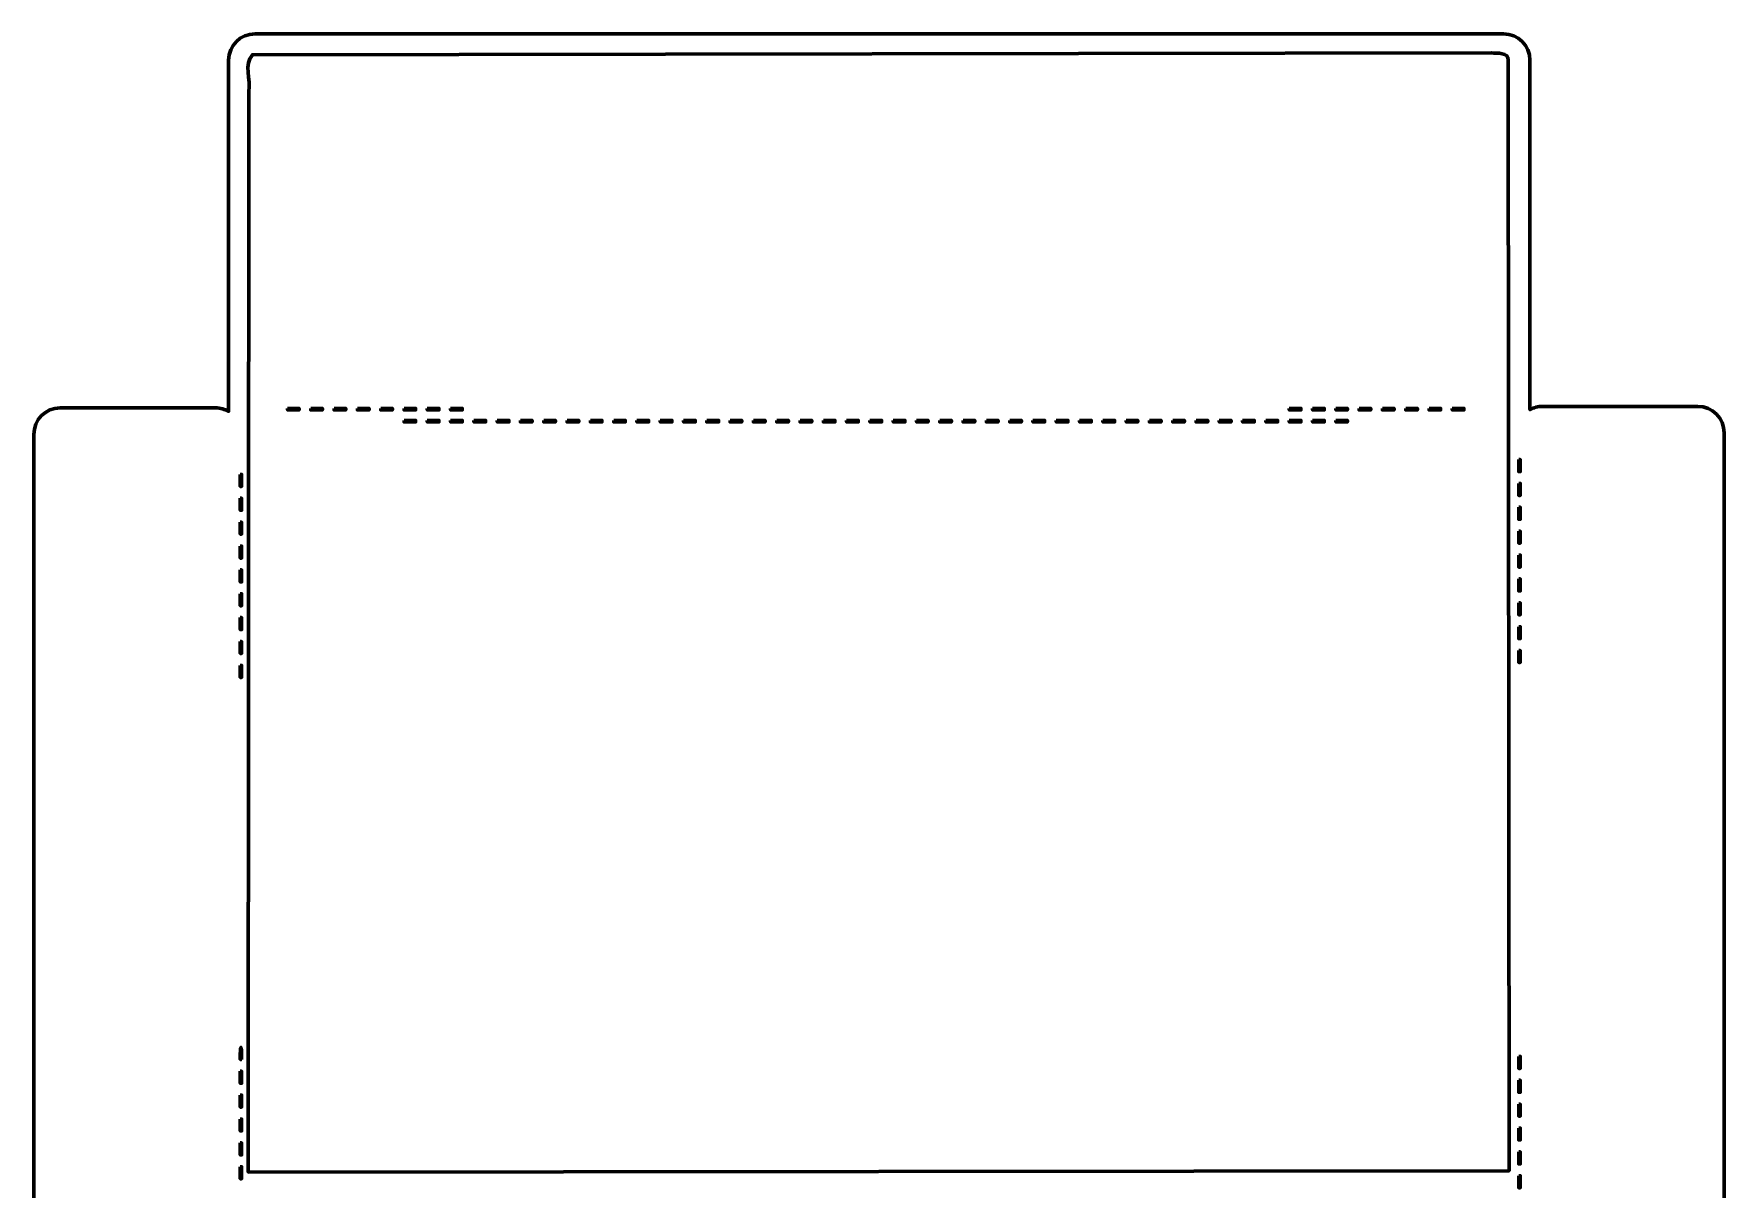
# Model space of a CAD drawing. Header units: centimetres. Extents: x -11.1 to 11.1, y -13 to 13.
# Drawn here: x -11.06 to 11.06, y -2.15 to 12.96 of the extents above; entities that cross this region are included whole.
import ezdxf

# ---------------------------------------------------------------- set-up
doc = ezdxf.new("R2010")
doc.units = ezdxf.units.CM
doc.header["$MEASUREMENT"] = 0
doc.layers.add('Layer 1', color=7, linetype='Continuous')

msp = doc.modelspace()

# ---------------------------------------------------------------- linework, layer by layer
at = {"layer": 'Layer 1', "color": 14, "lineweight": 60}
for points, knots in [([(-8.16364, 12.95921), (-8.3553, 12.95921), (-8.50925, 12.80526), (-8.50925, 12.6136), (-8.50925, 12.6136), (-8.50925, 12.6136), (-8.50925, 8.01977), (-8.50925, 8.01977), (-8.50925, 8.01977), (-8.55984, 8.04867), (-8.61857, 8.06607), (-8.68123, 8.06607), (-8.68123, 8.06607), (-8.68123, 8.06607), (-10.71191, 8.06607), (-10.71191, 8.06607), (-10.71191, 8.06607), (-10.90357, 8.06607), (-11.05835, 7.91129), (-11.05835, 7.71963), (-11.05835, 7.71963), (-11.05835, 7.71963), (-11.05835, -3.68557), (-11.05835, -3.68557), (-11.05835, -3.68557), (-11.05835, -3.87723), (-10.90357, -4.03201), (-10.71191, -4.03201), (-10.71191, -4.03201), (-10.71191, -4.03201), (-8.46461, -4.01878), (-8.46461, -4.01878), (-8.46461, -4.01878), (-8.46461, -4.01878), (-8.46461, -12.95922), (-8.46461, -12.95922), (-8.46461, -12.95922), (-8.46461, -12.95922), (8.44227, -12.95922), (8.44227, -12.95922), (8.44227, -12.95922), (8.44227, -12.95922), (8.44227, -4.01878), (8.44227, -4.01878), (8.44227, -4.01878), (8.44227, -4.01878), (10.7119, -4.01134), (10.7119, -4.01134), (10.7119, -4.01134), (10.90356, -4.01134), (11.05834, -3.85656), (11.05834, -3.6649), (11.05834, -3.6649), (11.05834, -3.6649), (11.05834, 7.7403), (11.05834, 7.7403), (11.05834, 7.7403), (11.05834, 7.93196), (10.90356, 8.08591), (10.7119, 8.08591), (10.7119, 8.08591), (10.7119, 8.08591), (8.68122, 8.08591), (8.68122, 8.08591), (8.68122, 8.08591), (8.62159, 8.08591), (8.56556, 8.07092), (8.51668, 8.04457), (8.51668, 8.04457), (8.51668, 8.04457), (8.51668, 12.61359), (8.51668, 12.61359), (8.51668, 12.61359), (8.51669, 12.80526), (8.36191, 12.95921), (8.17025, 12.95921), (8.17025, 12.95921), (8.17025, 12.95921), (-8.16364, 12.95921), (-8.16364, 12.95921)], [0, 0, 0, 0, 0.04761905, 0.04761905, 0.04761905, 0.04761905, 0.0952381, 0.0952381, 0.0952381, 0.0952381, 0.14285714, 0.14285714, 0.14285714, 0.14285714, 0.19047619, 0.19047619, 0.19047619, 0.19047619, 0.23809524, 0.23809524, 0.23809524, 0.23809524, 0.28571429, 0.28571429, 0.28571429, 0.28571429, 0.33333333, 0.33333333, 0.33333333, 0.33333333, 0.38095238, 0.38095238, 0.38095238, 0.38095238, 0.42857143, 0.42857143, 0.42857143, 0.42857143, 0.47619048, 0.47619048, 0.47619048, 0.47619048, 0.52380952, 0.52380952, 0.52380952, 0.52380952, 0.57142857, 0.57142857, 0.57142857, 0.57142857, 0.61904762, 0.61904762, 0.61904762, 0.61904762, 0.66666667, 0.66666667, 0.66666667, 0.66666667, 0.71428571, 0.71428571, 0.71428571, 0.71428571, 0.76190476, 0.76190476, 0.76190476, 0.76190476, 0.80952381, 0.80952381, 0.80952381, 0.80952381, 0.85714286, 0.85714286, 0.85714286, 0.85714286, 0.9047619, 0.9047619, 0.9047619, 0.9047619, 1, 1, 1, 1]), ([(-7.73865, 8.06028), (-7.73865, 8.06028), (-7.58651, 8.06028), (-7.58651, 8.06028), (-7.58651, 8.06028), (-7.58651, 8.06028), (-7.58651, 8.04044), (-7.58651, 8.04044), (-7.58651, 8.04044), (-7.58651, 8.04044), (-7.73865, 8.04044), (-7.73865, 8.04044), (-7.73865, 8.04044), (-7.73865, 8.04044), (-7.73865, 8.06028), (-7.73865, 8.06028)], [0, 0, 0, 0, 0.2, 0.2, 0.2, 0.2, 0.4, 0.4, 0.4, 0.4, 0.6, 0.6, 0.6, 0.6, 1, 1, 1, 1]), ([(-7.43438, 8.06028), (-7.43438, 8.06028), (-7.28142, 8.06028), (-7.28142, 8.06028), (-7.28142, 8.06028), (-7.28142, 8.06028), (-7.28142, 8.04044), (-7.28142, 8.04044), (-7.28142, 8.04044), (-7.28142, 8.04044), (-7.43438, 8.04044), (-7.43438, 8.04044), (-7.43438, 8.04044), (-7.43438, 8.04044), (-7.43438, 8.06028), (-7.43438, 8.06028)], [0, 0, 0, 0, 0.2, 0.2, 0.2, 0.2, 0.4, 0.4, 0.4, 0.4, 0.6, 0.6, 0.6, 0.6, 1, 1, 1, 1]), ([(-7.12928, 8.06028), (-7.12928, 8.06028), (-6.97714, 8.06028), (-6.97714, 8.06028), (-6.97714, 8.06028), (-6.97714, 8.06028), (-6.97714, 8.04044), (-6.97714, 8.04044), (-6.97714, 8.04044), (-6.97714, 8.04044), (-7.12928, 8.04044), (-7.12928, 8.04044), (-7.12928, 8.04044), (-7.12928, 8.04044), (-7.12928, 8.06028), (-7.12928, 8.06028)], [0, 0, 0, 0, 0.2, 0.2, 0.2, 0.2, 0.4, 0.4, 0.4, 0.4, 0.6, 0.6, 0.6, 0.6, 1, 1, 1, 1]), ([(-6.82418, 8.06028), (-6.82418, 8.06028), (-6.67204, 8.06028), (-6.67204, 8.06028), (-6.67204, 8.06028), (-6.67204, 8.06028), (-6.67204, 8.04044), (-6.67204, 8.04044), (-6.67204, 8.04044), (-6.67204, 8.04044), (-6.82418, 8.04044), (-6.82418, 8.04044), (-6.82418, 8.04044), (-6.82418, 8.04044), (-6.82418, 8.06028), (-6.82418, 8.06028)], [0, 0, 0, 0, 0.2, 0.2, 0.2, 0.2, 0.4, 0.4, 0.4, 0.4, 0.6, 0.6, 0.6, 0.6, 1, 1, 1, 1]), ([(-6.51991, 8.06028), (-6.51991, 8.06028), (-6.36695, 8.06028), (-6.36695, 8.06028), (-6.36695, 8.06028), (-6.36695, 8.06028), (-6.36695, 8.04044), (-6.36695, 8.04044), (-6.36695, 8.04044), (-6.36695, 8.04044), (-6.51991, 8.04044), (-6.51991, 8.04044), (-6.51991, 8.04044), (-6.51991, 8.04044), (-6.51991, 8.06028), (-6.51991, 8.06028)], [0, 0, 0, 0, 0.2, 0.2, 0.2, 0.2, 0.4, 0.4, 0.4, 0.4, 0.6, 0.6, 0.6, 0.6, 1, 1, 1, 1]), ([(-6.21481, 8.06028), (-6.21481, 8.06028), (-6.06267, 8.06028), (-6.06267, 8.06028), (-6.06267, 8.06028), (-6.06267, 8.06028), (-6.06267, 8.04044), (-6.06267, 8.04044), (-6.06267, 8.04044), (-6.06267, 8.04044), (-6.21481, 8.04044), (-6.21481, 8.04044), (-6.21481, 8.04044), (-6.21481, 8.04044), (-6.21481, 8.06028), (-6.21481, 8.06028)], [0, 0, 0, 0, 0.2, 0.2, 0.2, 0.2, 0.4, 0.4, 0.4, 0.4, 0.6, 0.6, 0.6, 0.6, 1, 1, 1, 1]), ([(-5.90972, 8.06028), (-5.90972, 8.06028), (-5.75758, 8.06028), (-5.75758, 8.06028), (-5.75758, 8.06028), (-5.75758, 8.06028), (-5.75758, 8.04044), (-5.75758, 8.04044), (-5.75758, 8.04044), (-5.75758, 8.04044), (-5.90972, 8.04044), (-5.90972, 8.04044), (-5.90972, 8.04044), (-5.90972, 8.04044), (-5.90972, 8.06028), (-5.90972, 8.06028)], [0, 0, 0, 0, 0.2, 0.2, 0.2, 0.2, 0.4, 0.4, 0.4, 0.4, 0.6, 0.6, 0.6, 0.6, 1, 1, 1, 1]), ([(-5.60545, 8.06028), (-5.60545, 8.06028), (-5.45249, 8.06028), (-5.45249, 8.06028), (-5.45249, 8.06028), (-5.45249, 8.06028), (-5.45249, 8.04044), (-5.45249, 8.04044), (-5.45249, 8.04044), (-5.45249, 8.04044), (-5.60545, 8.04044), (-5.60545, 8.04044), (-5.60545, 8.04044), (-5.60545, 8.04044), (-5.60545, 8.06028), (-5.60545, 8.06028)], [0, 0, 0, 0, 0.2, 0.2, 0.2, 0.2, 0.4, 0.4, 0.4, 0.4, 0.6, 0.6, 0.6, 0.6, 1, 1, 1, 1]), ([(5.36732, 8.06028), (5.36732, 8.06028), (5.52028, 8.06028), (5.52028, 8.06028), (5.52028, 8.06028), (5.52028, 8.06028), (5.52028, 8.04044), (5.52028, 8.04044), (5.52028, 8.04044), (5.52028, 8.04044), (5.36732, 8.04044), (5.36732, 8.04044), (5.36732, 8.04044), (5.36732, 8.04044), (5.36732, 8.06028), (5.36732, 8.06028)], [0, 0, 0, 0, 0.2, 0.2, 0.2, 0.2, 0.4, 0.4, 0.4, 0.4, 0.6, 0.6, 0.6, 0.6, 1, 1, 1, 1]), ([(5.67242, 8.06028), (5.67242, 8.06028), (5.82456, 8.06028), (5.82456, 8.06028), (5.82456, 8.06028), (5.82456, 8.06028), (5.82456, 8.04044), (5.82456, 8.04044), (5.82456, 8.04044), (5.82456, 8.04044), (5.67242, 8.04044), (5.67242, 8.04044), (5.67242, 8.04044), (5.67242, 8.04044), (5.67242, 8.06028), (5.67242, 8.06028)], [0, 0, 0, 0, 0.2, 0.2, 0.2, 0.2, 0.4, 0.4, 0.4, 0.4, 0.6, 0.6, 0.6, 0.6, 1, 1, 1, 1]), ([(5.97752, 8.06028), (5.97752, 8.06028), (6.12966, 8.06028), (6.12966, 8.06028), (6.12966, 8.06028), (6.12966, 8.06028), (6.12966, 8.04044), (6.12966, 8.04044), (6.12966, 8.04044), (6.12966, 8.04044), (5.97752, 8.04044), (5.97752, 8.04044), (5.97752, 8.04044), (5.97752, 8.04044), (5.97752, 8.06028), (5.97752, 8.06028)], [0, 0, 0, 0, 0.2, 0.2, 0.2, 0.2, 0.4, 0.4, 0.4, 0.4, 0.6, 0.6, 0.6, 0.6, 1, 1, 1, 1]), ([(6.28179, 8.06028), (6.28179, 8.06028), (6.43475, 8.06028), (6.43475, 8.06028), (6.43475, 8.06028), (6.43475, 8.06028), (6.43475, 8.04044), (6.43475, 8.04044), (6.43475, 8.04044), (6.43475, 8.04044), (6.28179, 8.04044), (6.28179, 8.04044), (6.28179, 8.04044), (6.28179, 8.04044), (6.28179, 8.06028), (6.28179, 8.06028)], [0, 0, 0, 0, 0.2, 0.2, 0.2, 0.2, 0.4, 0.4, 0.4, 0.4, 0.6, 0.6, 0.6, 0.6, 1, 1, 1, 1]), ([(6.58688, 8.06028), (6.58688, 8.06028), (6.73902, 8.06028), (6.73902, 8.06028), (6.73902, 8.06028), (6.73902, 8.06028), (6.73902, 8.04044), (6.73902, 8.04044), (6.73902, 8.04044), (6.73902, 8.04044), (6.58688, 8.04044), (6.58688, 8.04044), (6.58688, 8.04044), (6.58688, 8.04044), (6.58688, 8.06028), (6.58688, 8.06028)], [0, 0, 0, 0, 0.2, 0.2, 0.2, 0.2, 0.4, 0.4, 0.4, 0.4, 0.6, 0.6, 0.6, 0.6, 1, 1, 1, 1]), ([(6.89198, 8.06028), (6.89198, 8.06028), (7.04412, 8.06028), (7.04412, 8.06028), (7.04412, 8.06028), (7.04412, 8.06028), (7.04412, 8.04044), (7.04412, 8.04044), (7.04412, 8.04044), (7.04412, 8.04044), (6.89198, 8.04044), (6.89198, 8.04044), (6.89198, 8.04044), (6.89198, 8.04044), (6.89198, 8.06028), (6.89198, 8.06028)], [0, 0, 0, 0, 0.2, 0.2, 0.2, 0.2, 0.4, 0.4, 0.4, 0.4, 0.6, 0.6, 0.6, 0.6, 1, 1, 1, 1]), ([(7.19625, 8.06028), (7.19625, 8.06028), (7.34839, 8.06028), (7.34839, 8.06028), (7.34839, 8.06028), (7.34839, 8.06028), (7.34839, 8.04044), (7.34839, 8.04044), (7.34839, 8.04044), (7.34839, 8.04044), (7.19625, 8.04044), (7.19625, 8.04044), (7.19625, 8.04044), (7.19625, 8.04044), (7.19625, 8.06028), (7.19625, 8.06028)], [0, 0, 0, 0, 0.2, 0.2, 0.2, 0.2, 0.4, 0.4, 0.4, 0.4, 0.6, 0.6, 0.6, 0.6, 1, 1, 1, 1]), ([(7.50135, 8.06028), (7.50135, 8.06028), (7.65349, 8.06028), (7.65349, 8.06028), (7.65349, 8.06028), (7.65349, 8.06028), (7.65349, 8.04044), (7.65349, 8.04044), (7.65349, 8.04044), (7.65349, 8.04044), (7.50135, 8.04044), (7.50135, 8.04044), (7.50135, 8.04044), (7.50135, 8.04044), (7.50135, 8.06028), (7.50135, 8.06028)], [0, 0, 0, 0, 0.2, 0.2, 0.2, 0.2, 0.4, 0.4, 0.4, 0.4, 0.6, 0.6, 0.6, 0.6, 1, 1, 1, 1]), ([(8.37117, 7.39056), (8.37117, 7.39056), (8.39101, 7.39056), (8.39101, 7.39056), (8.39101, 7.39056), (8.39101, 7.39056), (8.39101, 7.23429), (8.39101, 7.23429), (8.39101, 7.23429), (8.39101, 7.23429), (8.37117, 7.23429), (8.37117, 7.23429), (8.37117, 7.23429), (8.37117, 7.23429), (8.37117, 7.39056), (8.37117, 7.39056)], [0, 0, 0, 0, 0.2, 0.2, 0.2, 0.2, 0.4, 0.4, 0.4, 0.4, 0.6, 0.6, 0.6, 0.6, 1, 1, 1, 1]), ([(-8.35794, 7.19543), (-8.35794, 7.19543), (-8.33892, 7.19543), (-8.33892, 7.19543), (-8.33892, 7.19543), (-8.33892, 7.19543), (-8.33892, 7.03916), (-8.33892, 7.03916), (-8.33892, 7.03916), (-8.33892, 7.03916), (-8.35794, 7.03916), (-8.35794, 7.03916), (-8.35794, 7.03916), (-8.35794, 7.03916), (-8.35794, 7.19543), (-8.35794, 7.19543)], [0, 0, 0, 0, 0.2, 0.2, 0.2, 0.2, 0.4, 0.4, 0.4, 0.4, 0.6, 0.6, 0.6, 0.6, 1, 1, 1, 1]), ([(8.37117, 7.07884), (8.37117, 7.07884), (8.39101, 7.07884), (8.39101, 7.07884), (8.39101, 7.07884), (8.39101, 7.07884), (8.39101, 6.92174), (8.39101, 6.92174), (8.39101, 6.92174), (8.39101, 6.92174), (8.37117, 6.92174), (8.37117, 6.92174), (8.37117, 6.92174), (8.37117, 6.92174), (8.37117, 7.07884), (8.37117, 7.07884)], [0, 0, 0, 0, 0.2, 0.2, 0.2, 0.2, 0.4, 0.4, 0.4, 0.4, 0.6, 0.6, 0.6, 0.6, 1, 1, 1, 1]), ([(-8.35794, 6.88371), (-8.35794, 6.88371), (-8.33892, 6.88371), (-8.33892, 6.88371), (-8.33892, 6.88371), (-8.33892, 6.88371), (-8.33892, 6.72661), (-8.33892, 6.72661), (-8.33892, 6.72661), (-8.33892, 6.72661), (-8.35794, 6.72661), (-8.35794, 6.72661), (-8.35794, 6.72661), (-8.35794, 6.72661), (-8.35794, 6.88371), (-8.35794, 6.88371)], [0, 0, 0, 0, 0.2, 0.2, 0.2, 0.2, 0.4, 0.4, 0.4, 0.4, 0.6, 0.6, 0.6, 0.6, 1, 1, 1, 1]), ([(8.37117, 6.76631), (8.37117, 6.76631), (8.39101, 6.76631), (8.39101, 6.76631), (8.39101, 6.76631), (8.39101, 6.76631), (8.39101, 6.61004), (8.39101, 6.61004), (8.39101, 6.61004), (8.39101, 6.61004), (8.37117, 6.61004), (8.37117, 6.61004), (8.37117, 6.61004), (8.37117, 6.61004), (8.37117, 6.76631), (8.37117, 6.76631)], [0, 0, 0, 0, 0.2, 0.2, 0.2, 0.2, 0.4, 0.4, 0.4, 0.4, 0.6, 0.6, 0.6, 0.6, 1, 1, 1, 1]), ([(-8.35794, 6.57118), (-8.35794, 6.57118), (-8.33892, 6.57118), (-8.33892, 6.57118), (-8.33892, 6.57118), (-8.33892, 6.57118), (-8.33892, 6.41491), (-8.33892, 6.41491), (-8.33892, 6.41491), (-8.33892, 6.41491), (-8.35794, 6.41491), (-8.35794, 6.41491), (-8.35794, 6.41491), (-8.35794, 6.41491), (-8.35794, 6.57118), (-8.35794, 6.57118)], [0, 0, 0, 0, 0.2, 0.2, 0.2, 0.2, 0.4, 0.4, 0.4, 0.4, 0.6, 0.6, 0.6, 0.6, 1, 1, 1, 1]), ([(8.37117, 6.45294), (8.37117, 6.45294), (8.39101, 6.45294), (8.39101, 6.45294), (8.39101, 6.45294), (8.39101, 6.45294), (8.39101, 6.2975), (8.39101, 6.2975), (8.39101, 6.2975), (8.39101, 6.2975), (8.37117, 6.2975), (8.37117, 6.2975), (8.37117, 6.2975), (8.37117, 6.2975), (8.37117, 6.45294), (8.37117, 6.45294)], [0, 0, 0, 0, 0.2, 0.2, 0.2, 0.2, 0.4, 0.4, 0.4, 0.4, 0.6, 0.6, 0.6, 0.6, 1, 1, 1, 1]), ([(-8.35794, 6.25864), (-8.35794, 6.25864), (-8.33892, 6.25864), (-8.33892, 6.25864), (-8.33892, 6.25864), (-8.33892, 6.25864), (-8.33892, 6.10237), (-8.33892, 6.10237), (-8.33892, 6.10237), (-8.33892, 6.10237), (-8.35794, 6.10237), (-8.35794, 6.10237), (-8.35794, 6.10237), (-8.35794, 6.10237), (-8.35794, 6.25864), (-8.35794, 6.25864)], [0, 0, 0, 0, 0.2, 0.2, 0.2, 0.2, 0.4, 0.4, 0.4, 0.4, 0.6, 0.6, 0.6, 0.6, 1, 1, 1, 1]), ([(8.37117, 6.14123), (8.37117, 6.14123), (8.39101, 6.14123), (8.39101, 6.14123), (8.39101, 6.14123), (8.39101, 6.14123), (8.39101, 5.98496), (8.39101, 5.98496), (8.39101, 5.98496), (8.39101, 5.98496), (8.37117, 5.98496), (8.37117, 5.98496), (8.37117, 5.98496), (8.37117, 5.98496), (8.37117, 6.14123), (8.37117, 6.14123)], [0, 0, 0, 0, 0.2, 0.2, 0.2, 0.2, 0.4, 0.4, 0.4, 0.4, 0.6, 0.6, 0.6, 0.6, 1, 1, 1, 1]), ([(-8.35794, 5.94692), (-8.35794, 5.94692), (-8.33892, 5.94692), (-8.33892, 5.94692), (-8.33892, 5.94692), (-8.33892, 5.94692), (-8.33892, 5.79065), (-8.33892, 5.79065), (-8.33892, 5.79065), (-8.33892, 5.79065), (-8.35794, 5.79065), (-8.35794, 5.79065), (-8.35794, 5.79065), (-8.35794, 5.79065), (-8.35794, 5.94692), (-8.35794, 5.94692)], [0, 0, 0, 0, 0.2, 0.2, 0.2, 0.2, 0.4, 0.4, 0.4, 0.4, 0.6, 0.6, 0.6, 0.6, 1, 1, 1, 1]), ([(8.37117, 5.82869), (8.37117, 5.82869), (8.39101, 5.82869), (8.39101, 5.82869), (8.39101, 5.82869), (8.39101, 5.82869), (8.39101, 5.67325), (8.39101, 5.67325), (8.39101, 5.67325), (8.39101, 5.67325), (8.37117, 5.67325), (8.37117, 5.67325), (8.37117, 5.67325), (8.37117, 5.67325), (8.37117, 5.82869), (8.37117, 5.82869)], [0, 0, 0, 0, 0.2, 0.2, 0.2, 0.2, 0.4, 0.4, 0.4, 0.4, 0.6, 0.6, 0.6, 0.6, 1, 1, 1, 1]), ([(-8.35794, 5.63438), (-8.35794, 5.63438), (-8.33892, 5.63438), (-8.33892, 5.63438), (-8.33892, 5.63438), (-8.33892, 5.63438), (-8.33892, 5.47811), (-8.33892, 5.47811), (-8.33892, 5.47811), (-8.33892, 5.47811), (-8.35794, 5.47811), (-8.35794, 5.47811), (-8.35794, 5.47811), (-8.35794, 5.47811), (-8.35794, 5.63438), (-8.35794, 5.63438)], [0, 0, 0, 0, 0.2, 0.2, 0.2, 0.2, 0.4, 0.4, 0.4, 0.4, 0.6, 0.6, 0.6, 0.6, 1, 1, 1, 1]), ([(-8.35794, 5.32267), (-8.35794, 5.32267), (-8.33892, 5.32267), (-8.33892, 5.32267), (-8.33892, 5.32267), (-8.33892, 5.32267), (-8.33892, 5.16557), (-8.33892, 5.16557), (-8.33892, 5.16557), (-8.33892, 5.16557), (-8.35794, 5.16557), (-8.35794, 5.16557), (-8.35794, 5.16557), (-8.35794, 5.16557), (-8.35794, 5.32267), (-8.35794, 5.32267)], [0, 0, 0, 0, 0.2, 0.2, 0.2, 0.2, 0.4, 0.4, 0.4, 0.4, 0.6, 0.6, 0.6, 0.6, 1, 1, 1, 1]), ([(8.37117, 5.51615), (8.37117, 5.51615), (8.39101, 5.51615), (8.39101, 5.51615), (8.39101, 5.51615), (8.39101, 5.51615), (8.39101, 5.36071), (8.39101, 5.36071), (8.39101, 5.36071), (8.39101, 5.36071), (8.37117, 5.36071), (8.37117, 5.36071), (8.37117, 5.36071), (8.37117, 5.36071), (8.37117, 5.51615), (8.37117, 5.51615)], [0, 0, 0, 0, 0.2, 0.2, 0.2, 0.2, 0.4, 0.4, 0.4, 0.4, 0.6, 0.6, 0.6, 0.6, 1, 1, 1, 1]), ([(8.37117, 5.20444), (8.37117, 5.20444), (8.39101, 5.20444), (8.39101, 5.20444), (8.39101, 5.20444), (8.39101, 5.20444), (8.39101, 5.04817), (8.39101, 5.04817), (8.39101, 5.04817), (8.39101, 5.04817), (8.37117, 5.04817), (8.37117, 5.04817), (8.37117, 5.04817), (8.37117, 5.04817), (8.37117, 5.20444), (8.37117, 5.20444)], [0, 0, 0, 0, 0.2, 0.2, 0.2, 0.2, 0.4, 0.4, 0.4, 0.4, 0.6, 0.6, 0.6, 0.6, 1, 1, 1, 1]), ([(-8.35794, 5.01013), (-8.35794, 5.01013), (-8.33892, 5.01013), (-8.33892, 5.01013), (-8.33892, 5.01013), (-8.33892, 5.01013), (-8.33892, 4.85386), (-8.33892, 4.85386), (-8.33892, 4.85386), (-8.33892, 4.85386), (-8.35794, 4.85386), (-8.35794, 4.85386), (-8.35794, 4.85386), (-8.35794, 4.85386), (-8.35794, 5.01013), (-8.35794, 5.01013)], [0, 0, 0, 0, 0.2, 0.2, 0.2, 0.2, 0.4, 0.4, 0.4, 0.4, 0.6, 0.6, 0.6, 0.6, 1, 1, 1, 1]), ([(8.37117, 4.8919), (8.37117, 4.8919), (8.39101, 4.8919), (8.39101, 4.8919), (8.39101, 4.8919), (8.39101, 4.8919), (8.39101, 4.73646), (8.39101, 4.73646), (8.39101, 4.73646), (8.39101, 4.73646), (8.37117, 4.73646), (8.37117, 4.73646), (8.37117, 4.73646), (8.37117, 4.73646), (8.37117, 4.8919), (8.37117, 4.8919)], [0, 0, 0, 0, 0.2, 0.2, 0.2, 0.2, 0.4, 0.4, 0.4, 0.4, 0.6, 0.6, 0.6, 0.6, 1, 1, 1, 1]), ([(-8.35794, 4.69759), (-8.35794, 4.69759), (-8.33892, 4.69759), (-8.33892, 4.69759), (-8.33892, 4.69759), (-8.33892, 4.69759), (-8.33892, 4.54132), (-8.33892, 4.54132), (-8.33892, 4.54132), (-8.33892, 4.54132), (-8.35794, 4.54132), (-8.35794, 4.54132), (-8.35794, 4.54132), (-8.35794, 4.54132), (-8.35794, 4.69759), (-8.35794, 4.69759)], [0, 0, 0, 0, 0.2, 0.2, 0.2, 0.2, 0.4, 0.4, 0.4, 0.4, 0.6, 0.6, 0.6, 0.6, 1, 1, 1, 1]), ([(-8.33892, -0.45517), (-8.33892, -0.45517), (-8.34843, -0.45517), (-8.34843, -0.45517), (-8.34843, -0.45517), (-8.34843, -0.45517), (-8.35794, -0.45517), (-8.35794, -0.45517), (-8.35794, -0.45517), (-8.35876, -0.35119), (-8.354, -0.299), (-8.34905, -0.29889), (-8.34905, -0.29889), (-8.34409, -0.29878), (-8.33893, -0.35077), (-8.33893, -0.45517), (-8.33893, -0.45517), (-8.33893, -0.45517), (-8.33892, -0.45517), (-8.33892, -0.45517)], [0, 0, 0, 0, 0.16666667, 0.16666667, 0.16666667, 0.16666667, 0.33333333, 0.33333333, 0.33333333, 0.33333333, 0.5, 0.5, 0.5, 0.5, 0.66666667, 0.66666667, 0.66666667, 0.66666667, 1, 1, 1, 1]), ([(8.37117, -0.41713), (8.37117, -0.41713), (8.39101, -0.41713), (8.39101, -0.41713), (8.39101, -0.41713), (8.39101, -0.41713), (8.39101, -0.57257), (8.39101, -0.57257), (8.39101, -0.57257), (8.39101, -0.57257), (8.37117, -0.57257), (8.37117, -0.57257), (8.37117, -0.57257), (8.37117, -0.57257), (8.37117, -0.41713), (8.37117, -0.41713)], [0, 0, 0, 0, 0.2, 0.2, 0.2, 0.2, 0.4, 0.4, 0.4, 0.4, 0.6, 0.6, 0.6, 0.6, 1, 1, 1, 1]), ([(-8.35794, -0.61144), (-8.35794, -0.61144), (-8.33892, -0.61144), (-8.33892, -0.61144), (-8.33892, -0.61144), (-8.33892, -0.61144), (-8.33892, -0.76771), (-8.33892, -0.76771), (-8.33892, -0.76771), (-8.33892, -0.76771), (-8.35794, -0.76771), (-8.35794, -0.76771), (-8.35794, -0.76771), (-8.35794, -0.76771), (-8.35794, -0.61144), (-8.35794, -0.61144)], [0, 0, 0, 0, 0.2, 0.2, 0.2, 0.2, 0.4, 0.4, 0.4, 0.4, 0.6, 0.6, 0.6, 0.6, 1, 1, 1, 1]), ([(8.37117, -0.72884), (8.37117, -0.72884), (8.39101, -0.72884), (8.39101, -0.72884), (8.39101, -0.72884), (8.39101, -0.72884), (8.39101, -0.88511), (8.39101, -0.88511), (8.39101, -0.88511), (8.39101, -0.88511), (8.37117, -0.88511), (8.37117, -0.88511), (8.37117, -0.88511), (8.37117, -0.88511), (8.37117, -0.72884), (8.37117, -0.72884)], [0, 0, 0, 0, 0.2, 0.2, 0.2, 0.2, 0.4, 0.4, 0.4, 0.4, 0.6, 0.6, 0.6, 0.6, 1, 1, 1, 1]), ([(-8.35794, -0.92315), (-8.35794, -0.92315), (-8.33892, -0.92315), (-8.33892, -0.92315), (-8.33892, -0.92315), (-8.33892, -0.92315), (-8.33892, -1.08025), (-8.33892, -1.08025), (-8.33892, -1.08025), (-8.33892, -1.08025), (-8.35794, -1.08025), (-8.35794, -1.08025), (-8.35794, -1.08025), (-8.35794, -1.08025), (-8.35794, -0.92315), (-8.35794, -0.92315)], [0, 0, 0, 0, 0.2, 0.2, 0.2, 0.2, 0.4, 0.4, 0.4, 0.4, 0.6, 0.6, 0.6, 0.6, 1, 1, 1, 1]), ([(8.37117, -1.04138), (8.37117, -1.04138), (8.39101, -1.04138), (8.39101, -1.04138), (8.39101, -1.04138), (8.39101, -1.04138), (8.39101, -1.19682), (8.39101, -1.19682), (8.39101, -1.19682), (8.39101, -1.19682), (8.37117, -1.19682), (8.37117, -1.19682), (8.37117, -1.19682), (8.37117, -1.19682), (8.37117, -1.04138), (8.37117, -1.04138)], [0, 0, 0, 0, 0.2, 0.2, 0.2, 0.2, 0.4, 0.4, 0.4, 0.4, 0.6, 0.6, 0.6, 0.6, 1, 1, 1, 1]), ([(-8.35794, -1.23569), (-8.35794, -1.23569), (-8.33892, -1.23569), (-8.33892, -1.23569), (-8.33892, -1.23569), (-8.33892, -1.23569), (-8.33892, -1.39196), (-8.33892, -1.39196), (-8.33892, -1.39196), (-8.33892, -1.39196), (-8.35794, -1.39196), (-8.35794, -1.39196), (-8.35794, -1.39196), (-8.35794, -1.39196), (-8.35794, -1.23569), (-8.35794, -1.23569)], [0, 0, 0, 0, 0.2, 0.2, 0.2, 0.2, 0.4, 0.4, 0.4, 0.4, 0.6, 0.6, 0.6, 0.6, 1, 1, 1, 1]), ([(8.37117, -1.35392), (8.37117, -1.35392), (8.39101, -1.35392), (8.39101, -1.35392), (8.39101, -1.35392), (8.39101, -1.35392), (8.39101, -1.50936), (8.39101, -1.50936), (8.39101, -1.50936), (8.39101, -1.50936), (8.37117, -1.50936), (8.37117, -1.50936), (8.37117, -1.50936), (8.37117, -1.50936), (8.37117, -1.35392), (8.37117, -1.35392)], [0, 0, 0, 0, 0.2, 0.2, 0.2, 0.2, 0.4, 0.4, 0.4, 0.4, 0.6, 0.6, 0.6, 0.6, 1, 1, 1, 1]), ([(-8.35794, -1.54823), (-8.35794, -1.54823), (-8.33892, -1.54823), (-8.33892, -1.54823), (-8.33892, -1.54823), (-8.33892, -1.54823), (-8.33892, -1.7045), (-8.33892, -1.7045), (-8.33892, -1.7045), (-8.33892, -1.7045), (-8.35794, -1.7045), (-8.35794, -1.7045), (-8.35794, -1.7045), (-8.35794, -1.7045), (-8.35794, -1.54823), (-8.35794, -1.54823)], [0, 0, 0, 0, 0.2, 0.2, 0.2, 0.2, 0.4, 0.4, 0.4, 0.4, 0.6, 0.6, 0.6, 0.6, 1, 1, 1, 1]), ([(8.37117, -1.66563), (8.37117, -1.66563), (8.39101, -1.66563), (8.39101, -1.66563), (8.39101, -1.66563), (8.39101, -1.66563), (8.39101, -1.8219), (8.39101, -1.8219), (8.39101, -1.8219), (8.39101, -1.8219), (8.37117, -1.8219), (8.37117, -1.8219), (8.37117, -1.8219), (8.37117, -1.8219), (8.37117, -1.66563), (8.37117, -1.66563)], [0, 0, 0, 0, 0.2, 0.2, 0.2, 0.2, 0.4, 0.4, 0.4, 0.4, 0.6, 0.6, 0.6, 0.6, 1, 1, 1, 1]), ([(-8.35794, -1.85994), (-8.35794, -1.85994), (-8.33892, -1.85994), (-8.33892, -1.85994), (-8.33892, -1.85994), (-8.33892, -1.85994), (-8.33892, -2.01621), (-8.33892, -2.01621), (-8.33892, -2.01621), (-8.33892, -2.01621), (-8.35794, -2.01621), (-8.35794, -2.01621), (-8.35794, -2.01621), (-8.35794, -2.01621), (-8.35794, -1.85994), (-8.35794, -1.85994)], [0, 0, 0, 0, 0.2, 0.2, 0.2, 0.2, 0.4, 0.4, 0.4, 0.4, 0.6, 0.6, 0.6, 0.6, 1, 1, 1, 1]), ([(8.37117, -1.97817), (8.37117, -1.97817), (8.39101, -1.97817), (8.39101, -1.97817), (8.39101, -1.97817), (8.39101, -1.97817), (8.39101, -2.13361), (8.39101, -2.13361), (8.39101, -2.13361), (8.39101, -2.13361), (8.37117, -2.13361), (8.37117, -2.13361), (8.37117, -2.13361), (8.37117, -2.13361), (8.37117, -1.97817), (8.37117, -1.97817)], [0, 0, 0, 0, 0.2, 0.2, 0.2, 0.2, 0.4, 0.4, 0.4, 0.4, 0.6, 0.6, 0.6, 0.6, 1, 1, 1, 1])]:
    msp.add_open_spline(points, degree=3, knots=knots, dxfattribs=at)
at = {"layer": 'Layer 1', "color": 8, "lineweight": 60}
for points, knots in [([(8.01563, 12.70868), (8.01563, 12.70868), (-8.19754, 12.6847), (-8.19754, 12.6847), (-8.19754, 12.6847), (-8.31758, 12.55684), (-8.21354, 12.36218), (-8.24467, 12.20597), (-8.24467, 12.20597), (-8.24467, 12.20597), (-8.25211, -1.93022), (-8.25211, -1.93022), (-8.25211, -1.93022), (-8.25211, -1.93022), (8.24301, -1.91203), (8.24301, -1.91203), (8.24301, -1.91203), (8.24301, -1.91203), (8.23144, 12.61442), (8.23144, 12.61442), (8.23144, 12.61442), (8.24111, 12.72161), (8.08471, 12.70225), (8.01564, 12.70868), (8.01564, 12.70868), (8.01564, 12.70868), (8.01563, 12.70868), (8.01563, 12.70868)], [0, 0, 0, 0, 0.125, 0.125, 0.125, 0.125, 0.25, 0.25, 0.25, 0.25, 0.375, 0.375, 0.375, 0.375, 0.5, 0.5, 0.5, 0.5, 0.625, 0.625, 0.625, 0.625, 0.75, 0.75, 0.75, 0.75, 1, 1, 1, 1]), ([(-6.21481, 7.90153), (-6.21481, 7.90153), (-6.06267, 7.90153), (-6.06267, 7.90153), (-6.06267, 7.90153), (-6.06267, 7.90153), (-6.06267, 7.88251), (-6.06267, 7.88251), (-6.06267, 7.88251), (-6.06267, 7.88251), (-6.21481, 7.88251), (-6.21481, 7.88251), (-6.21481, 7.88251), (-6.21481, 7.88251), (-6.21481, 7.90153), (-6.21481, 7.90153)], [0, 0, 0, 0, 0.2, 0.2, 0.2, 0.2, 0.4, 0.4, 0.4, 0.4, 0.6, 0.6, 0.6, 0.6, 1, 1, 1, 1]), ([(-5.90972, 7.90153), (-5.90972, 7.90153), (-5.75758, 7.90153), (-5.75758, 7.90153), (-5.75758, 7.90153), (-5.75758, 7.90153), (-5.75758, 7.88251), (-5.75758, 7.88251), (-5.75758, 7.88251), (-5.75758, 7.88251), (-5.90972, 7.88251), (-5.90972, 7.88251), (-5.90972, 7.88251), (-5.90972, 7.88251), (-5.90972, 7.90153), (-5.90972, 7.90153)], [0, 0, 0, 0, 0.2, 0.2, 0.2, 0.2, 0.4, 0.4, 0.4, 0.4, 0.6, 0.6, 0.6, 0.6, 1, 1, 1, 1]), ([(-5.60545, 7.90153), (-5.60545, 7.90153), (-5.45249, 7.90153), (-5.45249, 7.90153), (-5.45249, 7.90153), (-5.45249, 7.90153), (-5.45249, 7.88251), (-5.45249, 7.88251), (-5.45249, 7.88251), (-5.45249, 7.88251), (-5.60545, 7.88251), (-5.60545, 7.88251), (-5.60545, 7.88251), (-5.60545, 7.88251), (-5.60545, 7.90153), (-5.60545, 7.90153)], [0, 0, 0, 0, 0.2, 0.2, 0.2, 0.2, 0.4, 0.4, 0.4, 0.4, 0.6, 0.6, 0.6, 0.6, 1, 1, 1, 1]), ([(-5.30035, 7.90153), (-5.30035, 7.90153), (-5.14821, 7.90153), (-5.14821, 7.90153), (-5.14821, 7.90153), (-5.14821, 7.90153), (-5.14821, 7.88251), (-5.14821, 7.88251), (-5.14821, 7.88251), (-5.14821, 7.88251), (-5.30035, 7.88251), (-5.30035, 7.88251), (-5.30035, 7.88251), (-5.30035, 7.88251), (-5.30035, 7.90153), (-5.30035, 7.90153)], [0, 0, 0, 0, 0.2, 0.2, 0.2, 0.2, 0.4, 0.4, 0.4, 0.4, 0.6, 0.6, 0.6, 0.6, 1, 1, 1, 1]), ([(-4.99525, 7.90153), (-4.99525, 7.90153), (-4.84311, 7.90153), (-4.84311, 7.90153), (-4.84311, 7.90153), (-4.84311, 7.90153), (-4.84311, 7.88251), (-4.84311, 7.88251), (-4.84311, 7.88251), (-4.84311, 7.88251), (-4.99525, 7.88251), (-4.99525, 7.88251), (-4.99525, 7.88251), (-4.99525, 7.88251), (-4.99525, 7.90153), (-4.99525, 7.90153)], [0, 0, 0, 0, 0.2, 0.2, 0.2, 0.2, 0.4, 0.4, 0.4, 0.4, 0.6, 0.6, 0.6, 0.6, 1, 1, 1, 1]), ([(-4.69098, 7.90153), (-4.69098, 7.90153), (-4.53802, 7.90153), (-4.53802, 7.90153), (-4.53802, 7.90153), (-4.53802, 7.90153), (-4.53802, 7.88251), (-4.53802, 7.88251), (-4.53802, 7.88251), (-4.53802, 7.88251), (-4.69098, 7.88251), (-4.69098, 7.88251), (-4.69098, 7.88251), (-4.69098, 7.88251), (-4.69098, 7.90153), (-4.69098, 7.90153)], [0, 0, 0, 0, 0.2, 0.2, 0.2, 0.2, 0.4, 0.4, 0.4, 0.4, 0.6, 0.6, 0.6, 0.6, 1, 1, 1, 1]), ([(-4.38588, 7.90153), (-4.38588, 7.90153), (-4.23374, 7.90153), (-4.23374, 7.90153), (-4.23374, 7.90153), (-4.23374, 7.90153), (-4.23374, 7.88251), (-4.23374, 7.88251), (-4.23374, 7.88251), (-4.23374, 7.88251), (-4.38588, 7.88251), (-4.38588, 7.88251), (-4.38588, 7.88251), (-4.38588, 7.88251), (-4.38588, 7.90153), (-4.38588, 7.90153)], [0, 0, 0, 0, 0.2, 0.2, 0.2, 0.2, 0.4, 0.4, 0.4, 0.4, 0.6, 0.6, 0.6, 0.6, 1, 1, 1, 1]), ([(-4.08161, 7.90153), (-4.08161, 7.90153), (-3.92865, 7.90153), (-3.92865, 7.90153), (-3.92865, 7.90153), (-3.92865, 7.90153), (-3.92865, 7.88251), (-3.92865, 7.88251), (-3.92865, 7.88251), (-3.92865, 7.88251), (-4.08161, 7.88251), (-4.08161, 7.88251), (-4.08161, 7.88251), (-4.08161, 7.88251), (-4.08161, 7.90153), (-4.08161, 7.90153)], [0, 0, 0, 0, 0.2, 0.2, 0.2, 0.2, 0.4, 0.4, 0.4, 0.4, 0.6, 0.6, 0.6, 0.6, 1, 1, 1, 1]), ([(-3.77651, 7.90153), (-3.77651, 7.90153), (-3.62437, 7.90153), (-3.62437, 7.90153), (-3.62437, 7.90153), (-3.62437, 7.90153), (-3.62437, 7.88251), (-3.62437, 7.88251), (-3.62437, 7.88251), (-3.62437, 7.88251), (-3.77651, 7.88251), (-3.77651, 7.88251), (-3.77651, 7.88251), (-3.77651, 7.88251), (-3.77651, 7.90153), (-3.77651, 7.90153)], [0, 0, 0, 0, 0.2, 0.2, 0.2, 0.2, 0.4, 0.4, 0.4, 0.4, 0.6, 0.6, 0.6, 0.6, 1, 1, 1, 1]), ([(-3.47142, 7.90153), (-3.47142, 7.90153), (-3.31928, 7.90153), (-3.31928, 7.90153), (-3.31928, 7.90153), (-3.31928, 7.90153), (-3.31928, 7.88251), (-3.31928, 7.88251), (-3.31928, 7.88251), (-3.31928, 7.88251), (-3.47142, 7.88251), (-3.47142, 7.88251), (-3.47142, 7.88251), (-3.47142, 7.88251), (-3.47142, 7.90153), (-3.47142, 7.90153)], [0, 0, 0, 0, 0.2, 0.2, 0.2, 0.2, 0.4, 0.4, 0.4, 0.4, 0.6, 0.6, 0.6, 0.6, 1, 1, 1, 1]), ([(-3.16715, 7.90153), (-3.16715, 7.90153), (-3.01419, 7.90153), (-3.01419, 7.90153), (-3.01419, 7.90153), (-3.01419, 7.90153), (-3.01419, 7.88251), (-3.01419, 7.88251), (-3.01419, 7.88251), (-3.01419, 7.88251), (-3.16715, 7.88251), (-3.16715, 7.88251), (-3.16715, 7.88251), (-3.16715, 7.88251), (-3.16715, 7.90153), (-3.16715, 7.90153)], [0, 0, 0, 0, 0.2, 0.2, 0.2, 0.2, 0.4, 0.4, 0.4, 0.4, 0.6, 0.6, 0.6, 0.6, 1, 1, 1, 1]), ([(-2.86205, 7.90153), (-2.86205, 7.90153), (-2.70991, 7.90153), (-2.70991, 7.90153), (-2.70991, 7.90153), (-2.70991, 7.90153), (-2.70991, 7.88251), (-2.70991, 7.88251), (-2.70991, 7.88251), (-2.70991, 7.88251), (-2.86205, 7.88251), (-2.86205, 7.88251), (-2.86205, 7.88251), (-2.86205, 7.88251), (-2.86205, 7.90153), (-2.86205, 7.90153)], [0, 0, 0, 0, 0.2, 0.2, 0.2, 0.2, 0.4, 0.4, 0.4, 0.4, 0.6, 0.6, 0.6, 0.6, 1, 1, 1, 1]), ([(-2.55695, 7.90153), (-2.55695, 7.90153), (-2.40481, 7.90153), (-2.40481, 7.90153), (-2.40481, 7.90153), (-2.40481, 7.90153), (-2.40481, 7.88251), (-2.40481, 7.88251), (-2.40481, 7.88251), (-2.40481, 7.88251), (-2.55695, 7.88251), (-2.55695, 7.88251), (-2.55695, 7.88251), (-2.55695, 7.88251), (-2.55695, 7.90153), (-2.55695, 7.90153)], [0, 0, 0, 0, 0.2, 0.2, 0.2, 0.2, 0.4, 0.4, 0.4, 0.4, 0.6, 0.6, 0.6, 0.6, 1, 1, 1, 1]), ([(-2.25268, 7.90153), (-2.25268, 7.90153), (-2.09972, 7.90153), (-2.09972, 7.90153), (-2.09972, 7.90153), (-2.09972, 7.90153), (-2.09972, 7.88251), (-2.09972, 7.88251), (-2.09972, 7.88251), (-2.09972, 7.88251), (-2.25268, 7.88251), (-2.25268, 7.88251), (-2.25268, 7.88251), (-2.25268, 7.88251), (-2.25268, 7.90153), (-2.25268, 7.90153)], [0, 0, 0, 0, 0.2, 0.2, 0.2, 0.2, 0.4, 0.4, 0.4, 0.4, 0.6, 0.6, 0.6, 0.6, 1, 1, 1, 1]), ([(-1.94758, 7.90153), (-1.94758, 7.90153), (-1.79544, 7.90153), (-1.79544, 7.90153), (-1.79544, 7.90153), (-1.79544, 7.90153), (-1.79544, 7.88251), (-1.79544, 7.88251), (-1.79544, 7.88251), (-1.79544, 7.88251), (-1.94758, 7.88251), (-1.94758, 7.88251), (-1.94758, 7.88251), (-1.94758, 7.88251), (-1.94758, 7.90153), (-1.94758, 7.90153)], [0, 0, 0, 0, 0.2, 0.2, 0.2, 0.2, 0.4, 0.4, 0.4, 0.4, 0.6, 0.6, 0.6, 0.6, 1, 1, 1, 1]), ([(-1.64248, 7.90153), (-1.64248, 7.90153), (-1.49034, 7.90153), (-1.49034, 7.90153), (-1.49034, 7.90153), (-1.49034, 7.90153), (-1.49034, 7.88251), (-1.49034, 7.88251), (-1.49034, 7.88251), (-1.49034, 7.88251), (-1.64248, 7.88251), (-1.64248, 7.88251), (-1.64248, 7.88251), (-1.64248, 7.88251), (-1.64248, 7.90153), (-1.64248, 7.90153)], [0, 0, 0, 0, 0.2, 0.2, 0.2, 0.2, 0.4, 0.4, 0.4, 0.4, 0.6, 0.6, 0.6, 0.6, 1, 1, 1, 1]), ([(-1.33821, 7.90153), (-1.33821, 7.90153), (-1.18525, 7.90153), (-1.18525, 7.90153), (-1.18525, 7.90153), (-1.18525, 7.90153), (-1.18525, 7.88251), (-1.18525, 7.88251), (-1.18525, 7.88251), (-1.18525, 7.88251), (-1.33821, 7.88251), (-1.33821, 7.88251), (-1.33821, 7.88251), (-1.33821, 7.88251), (-1.33821, 7.90153), (-1.33821, 7.90153)], [0, 0, 0, 0, 0.2, 0.2, 0.2, 0.2, 0.4, 0.4, 0.4, 0.4, 0.6, 0.6, 0.6, 0.6, 1, 1, 1, 1]), ([(-1.03312, 7.90153), (-1.03312, 7.90153), (-0.88098, 7.90153), (-0.88098, 7.90153), (-0.88098, 7.90153), (-0.88098, 7.90153), (-0.88098, 7.88251), (-0.88098, 7.88251), (-0.88098, 7.88251), (-0.88098, 7.88251), (-1.03312, 7.88251), (-1.03312, 7.88251), (-1.03312, 7.88251), (-1.03312, 7.88251), (-1.03312, 7.90153), (-1.03312, 7.90153)], [0, 0, 0, 0, 0.2, 0.2, 0.2, 0.2, 0.4, 0.4, 0.4, 0.4, 0.6, 0.6, 0.6, 0.6, 1, 1, 1, 1]), ([(-0.72802, 7.90153), (-0.72802, 7.90153), (-0.57588, 7.90153), (-0.57588, 7.90153), (-0.57588, 7.90153), (-0.57588, 7.90153), (-0.57588, 7.88251), (-0.57588, 7.88251), (-0.57588, 7.88251), (-0.57588, 7.88251), (-0.72802, 7.88251), (-0.72802, 7.88251), (-0.72802, 7.88251), (-0.72802, 7.88251), (-0.72802, 7.90153), (-0.72802, 7.90153)], [0, 0, 0, 0, 0.2, 0.2, 0.2, 0.2, 0.4, 0.4, 0.4, 0.4, 0.6, 0.6, 0.6, 0.6, 1, 1, 1, 1]), ([(-0.42375, 7.90153), (-0.42375, 7.90153), (-0.27161, 7.90153), (-0.27161, 7.90153), (-0.27161, 7.90153), (-0.27161, 7.90153), (-0.27161, 7.88251), (-0.27161, 7.88251), (-0.27161, 7.88251), (-0.27161, 7.88251), (-0.42375, 7.88251), (-0.42375, 7.88251), (-0.42375, 7.88251), (-0.42375, 7.88251), (-0.42375, 7.90153), (-0.42375, 7.90153)], [0, 0, 0, 0, 0.2, 0.2, 0.2, 0.2, 0.4, 0.4, 0.4, 0.4, 0.6, 0.6, 0.6, 0.6, 1, 1, 1, 1]), ([(-0.11865, 7.90153), (-0.11865, 7.90153), (0.03349, 7.90153), (0.03349, 7.90153), (0.03349, 7.90153), (0.03349, 7.90153), (0.03349, 7.88251), (0.03349, 7.88251), (0.03349, 7.88251), (0.03349, 7.88251), (-0.11865, 7.88251), (-0.11865, 7.88251), (-0.11865, 7.88251), (-0.11865, 7.88251), (-0.11865, 7.90153), (-0.11865, 7.90153)], [0, 0, 0, 0, 0.2, 0.2, 0.2, 0.2, 0.4, 0.4, 0.4, 0.4, 0.6, 0.6, 0.6, 0.6, 1, 1, 1, 1]), ([(0.18562, 7.90153), (0.18562, 7.90153), (0.33858, 7.90153), (0.33858, 7.90153), (0.33858, 7.90153), (0.33858, 7.90153), (0.33858, 7.88251), (0.33858, 7.88251), (0.33858, 7.88251), (0.33858, 7.88251), (0.18562, 7.88251), (0.18562, 7.88251), (0.18562, 7.88251), (0.18562, 7.88251), (0.18562, 7.90153), (0.18562, 7.90153)], [0, 0, 0, 0, 0.2, 0.2, 0.2, 0.2, 0.4, 0.4, 0.4, 0.4, 0.6, 0.6, 0.6, 0.6, 1, 1, 1, 1]), ([(0.49072, 7.90153), (0.49072, 7.90153), (0.64286, 7.90153), (0.64286, 7.90153), (0.64286, 7.90153), (0.64286, 7.90153), (0.64286, 7.88251), (0.64286, 7.88251), (0.64286, 7.88251), (0.64286, 7.88251), (0.49072, 7.88251), (0.49072, 7.88251), (0.49072, 7.88251), (0.49072, 7.88251), (0.49072, 7.90153), (0.49072, 7.90153)], [0, 0, 0, 0, 0.2, 0.2, 0.2, 0.2, 0.4, 0.4, 0.4, 0.4, 0.6, 0.6, 0.6, 0.6, 1, 1, 1, 1]), ([(0.79582, 7.90153), (0.79582, 7.90153), (0.94796, 7.90153), (0.94796, 7.90153), (0.94796, 7.90153), (0.94796, 7.90153), (0.94796, 7.88251), (0.94796, 7.88251), (0.94796, 7.88251), (0.94796, 7.88251), (0.79582, 7.88251), (0.79582, 7.88251), (0.79582, 7.88251), (0.79582, 7.88251), (0.79582, 7.90153), (0.79582, 7.90153)], [0, 0, 0, 0, 0.2, 0.2, 0.2, 0.2, 0.4, 0.4, 0.4, 0.4, 0.6, 0.6, 0.6, 0.6, 1, 1, 1, 1]), ([(1.10009, 7.90153), (1.10009, 7.90153), (1.25305, 7.90153), (1.25305, 7.90153), (1.25305, 7.90153), (1.25305, 7.90153), (1.25305, 7.88251), (1.25305, 7.88251), (1.25305, 7.88251), (1.25305, 7.88251), (1.10009, 7.88251), (1.10009, 7.88251), (1.10009, 7.88251), (1.10009, 7.88251), (1.10009, 7.90153), (1.10009, 7.90153)], [0, 0, 0, 0, 0.2, 0.2, 0.2, 0.2, 0.4, 0.4, 0.4, 0.4, 0.6, 0.6, 0.6, 0.6, 1, 1, 1, 1]), ([(1.40519, 7.90153), (1.40519, 7.90153), (1.55733, 7.90153), (1.55733, 7.90153), (1.55733, 7.90153), (1.55733, 7.90153), (1.55733, 7.88251), (1.55733, 7.88251), (1.55733, 7.88251), (1.55733, 7.88251), (1.40519, 7.88251), (1.40519, 7.88251), (1.40519, 7.88251), (1.40519, 7.88251), (1.40519, 7.90153), (1.40519, 7.90153)], [0, 0, 0, 0, 0.2, 0.2, 0.2, 0.2, 0.4, 0.4, 0.4, 0.4, 0.6, 0.6, 0.6, 0.6, 1, 1, 1, 1]), ([(1.71028, 7.90153), (1.71028, 7.90153), (1.86242, 7.90153), (1.86242, 7.90153), (1.86242, 7.90153), (1.86242, 7.90153), (1.86242, 7.88251), (1.86242, 7.88251), (1.86242, 7.88251), (1.86242, 7.88251), (1.71028, 7.88251), (1.71028, 7.88251), (1.71028, 7.88251), (1.71028, 7.88251), (1.71028, 7.90153), (1.71028, 7.90153)], [0, 0, 0, 0, 0.2, 0.2, 0.2, 0.2, 0.4, 0.4, 0.4, 0.4, 0.6, 0.6, 0.6, 0.6, 1, 1, 1, 1]), ([(2.01455, 7.90153), (2.01455, 7.90153), (2.16751, 7.90153), (2.16751, 7.90153), (2.16751, 7.90153), (2.16751, 7.90153), (2.16751, 7.88251), (2.16751, 7.88251), (2.16751, 7.88251), (2.16751, 7.88251), (2.01455, 7.88251), (2.01455, 7.88251), (2.01455, 7.88251), (2.01455, 7.88251), (2.01455, 7.90153), (2.01455, 7.90153)], [0, 0, 0, 0, 0.2, 0.2, 0.2, 0.2, 0.4, 0.4, 0.4, 0.4, 0.6, 0.6, 0.6, 0.6, 1, 1, 1, 1]), ([(2.31965, 7.90153), (2.31965, 7.90153), (2.47179, 7.90153), (2.47179, 7.90153), (2.47179, 7.90153), (2.47179, 7.90153), (2.47179, 7.88251), (2.47179, 7.88251), (2.47179, 7.88251), (2.47179, 7.88251), (2.31965, 7.88251), (2.31965, 7.88251), (2.31965, 7.88251), (2.31965, 7.88251), (2.31965, 7.90153), (2.31965, 7.90153)], [0, 0, 0, 0, 0.2, 0.2, 0.2, 0.2, 0.4, 0.4, 0.4, 0.4, 0.6, 0.6, 0.6, 0.6, 1, 1, 1, 1]), ([(2.62475, 7.90153), (2.62475, 7.90153), (2.77689, 7.90153), (2.77689, 7.90153), (2.77689, 7.90153), (2.77689, 7.90153), (2.77689, 7.88251), (2.77689, 7.88251), (2.77689, 7.88251), (2.77689, 7.88251), (2.62475, 7.88251), (2.62475, 7.88251), (2.62475, 7.88251), (2.62475, 7.88251), (2.62475, 7.90153), (2.62475, 7.90153)], [0, 0, 0, 0, 0.2, 0.2, 0.2, 0.2, 0.4, 0.4, 0.4, 0.4, 0.6, 0.6, 0.6, 0.6, 1, 1, 1, 1]), ([(2.92902, 7.90153), (2.92902, 7.90153), (3.08198, 7.90153), (3.08198, 7.90153), (3.08198, 7.90153), (3.08198, 7.90153), (3.08198, 7.88251), (3.08198, 7.88251), (3.08198, 7.88251), (3.08198, 7.88251), (2.92902, 7.88251), (2.92902, 7.88251), (2.92902, 7.88251), (2.92902, 7.88251), (2.92902, 7.90153), (2.92902, 7.90153)], [0, 0, 0, 0, 0.2, 0.2, 0.2, 0.2, 0.4, 0.4, 0.4, 0.4, 0.6, 0.6, 0.6, 0.6, 1, 1, 1, 1]), ([(3.23412, 7.90153), (3.23412, 7.90153), (3.38626, 7.90153), (3.38626, 7.90153), (3.38626, 7.90153), (3.38626, 7.90153), (3.38626, 7.88251), (3.38626, 7.88251), (3.38626, 7.88251), (3.38626, 7.88251), (3.23412, 7.88251), (3.23412, 7.88251), (3.23412, 7.88251), (3.23412, 7.88251), (3.23412, 7.90153), (3.23412, 7.90153)], [0, 0, 0, 0, 0.2, 0.2, 0.2, 0.2, 0.4, 0.4, 0.4, 0.4, 0.6, 0.6, 0.6, 0.6, 1, 1, 1, 1]), ([(3.53839, 7.90153), (3.53839, 7.90153), (3.69135, 7.90153), (3.69135, 7.90153), (3.69135, 7.90153), (3.69135, 7.90153), (3.69135, 7.88251), (3.69135, 7.88251), (3.69135, 7.88251), (3.69135, 7.88251), (3.53839, 7.88251), (3.53839, 7.88251), (3.53839, 7.88251), (3.53839, 7.88251), (3.53839, 7.90153), (3.53839, 7.90153)], [0, 0, 0, 0, 0.2, 0.2, 0.2, 0.2, 0.4, 0.4, 0.4, 0.4, 0.6, 0.6, 0.6, 0.6, 1, 1, 1, 1]), ([(3.84349, 7.90153), (3.84349, 7.90153), (3.99563, 7.90153), (3.99563, 7.90153), (3.99563, 7.90153), (3.99563, 7.90153), (3.99563, 7.88251), (3.99563, 7.88251), (3.99563, 7.88251), (3.99563, 7.88251), (3.84349, 7.88251), (3.84349, 7.88251), (3.84349, 7.88251), (3.84349, 7.88251), (3.84349, 7.90153), (3.84349, 7.90153)], [0, 0, 0, 0, 0.2, 0.2, 0.2, 0.2, 0.4, 0.4, 0.4, 0.4, 0.6, 0.6, 0.6, 0.6, 1, 1, 1, 1]), ([(4.14858, 7.90153), (4.14858, 7.90153), (4.30072, 7.90153), (4.30072, 7.90153), (4.30072, 7.90153), (4.30072, 7.90153), (4.30072, 7.88251), (4.30072, 7.88251), (4.30072, 7.88251), (4.30072, 7.88251), (4.14858, 7.88251), (4.14858, 7.88251), (4.14858, 7.88251), (4.14858, 7.88251), (4.14858, 7.90153), (4.14858, 7.90153)], [0, 0, 0, 0, 0.2, 0.2, 0.2, 0.2, 0.4, 0.4, 0.4, 0.4, 0.6, 0.6, 0.6, 0.6, 1, 1, 1, 1]), ([(4.45285, 7.90153), (4.45285, 7.90153), (4.60581, 7.90153), (4.60581, 7.90153), (4.60581, 7.90153), (4.60581, 7.90153), (4.60581, 7.88251), (4.60581, 7.88251), (4.60581, 7.88251), (4.60581, 7.88251), (4.45285, 7.88251), (4.45285, 7.88251), (4.45285, 7.88251), (4.45285, 7.88251), (4.45285, 7.90153), (4.45285, 7.90153)], [0, 0, 0, 0, 0.2, 0.2, 0.2, 0.2, 0.4, 0.4, 0.4, 0.4, 0.6, 0.6, 0.6, 0.6, 1, 1, 1, 1]), ([(4.75795, 7.90153), (4.75795, 7.90153), (4.91009, 7.90153), (4.91009, 7.90153), (4.91009, 7.90153), (4.91009, 7.90153), (4.91009, 7.88251), (4.91009, 7.88251), (4.91009, 7.88251), (4.91009, 7.88251), (4.75795, 7.88251), (4.75795, 7.88251), (4.75795, 7.88251), (4.75795, 7.88251), (4.75795, 7.90153), (4.75795, 7.90153)], [0, 0, 0, 0, 0.2, 0.2, 0.2, 0.2, 0.4, 0.4, 0.4, 0.4, 0.6, 0.6, 0.6, 0.6, 1, 1, 1, 1]), ([(5.06305, 7.90153), (5.06305, 7.90153), (5.21519, 7.90153), (5.21519, 7.90153), (5.21519, 7.90153), (5.21519, 7.90153), (5.21519, 7.88251), (5.21519, 7.88251), (5.21519, 7.88251), (5.21519, 7.88251), (5.06305, 7.88251), (5.06305, 7.88251), (5.06305, 7.88251), (5.06305, 7.88251), (5.06305, 7.90153), (5.06305, 7.90153)], [0, 0, 0, 0, 0.2, 0.2, 0.2, 0.2, 0.4, 0.4, 0.4, 0.4, 0.6, 0.6, 0.6, 0.6, 1, 1, 1, 1]), ([(5.36732, 7.90153), (5.36732, 7.90153), (5.52028, 7.90153), (5.52028, 7.90153), (5.52028, 7.90153), (5.52028, 7.90153), (5.52028, 7.88251), (5.52028, 7.88251), (5.52028, 7.88251), (5.52028, 7.88251), (5.36732, 7.88251), (5.36732, 7.88251), (5.36732, 7.88251), (5.36732, 7.88251), (5.36732, 7.90153), (5.36732, 7.90153)], [0, 0, 0, 0, 0.2, 0.2, 0.2, 0.2, 0.4, 0.4, 0.4, 0.4, 0.6, 0.6, 0.6, 0.6, 1, 1, 1, 1]), ([(5.67242, 7.90153), (5.67242, 7.90153), (5.82456, 7.90153), (5.82456, 7.90153), (5.82456, 7.90153), (5.82456, 7.90153), (5.82456, 7.88251), (5.82456, 7.88251), (5.82456, 7.88251), (5.82456, 7.88251), (5.67242, 7.88251), (5.67242, 7.88251), (5.67242, 7.88251), (5.67242, 7.88251), (5.67242, 7.90153), (5.67242, 7.90153)], [0, 0, 0, 0, 0.2, 0.2, 0.2, 0.2, 0.4, 0.4, 0.4, 0.4, 0.6, 0.6, 0.6, 0.6, 1, 1, 1, 1]), ([(5.97752, 7.90153), (5.97752, 7.90153), (6.12966, 7.90153), (6.12966, 7.90153), (6.12966, 7.90153), (6.12966, 7.90153), (6.12966, 7.88251), (6.12966, 7.88251), (6.12966, 7.88251), (6.12966, 7.88251), (5.97752, 7.88251), (5.97752, 7.88251), (5.97752, 7.88251), (5.97752, 7.88251), (5.97752, 7.90153), (5.97752, 7.90153)], [0, 0, 0, 0, 0.2, 0.2, 0.2, 0.2, 0.4, 0.4, 0.4, 0.4, 0.6, 0.6, 0.6, 0.6, 1, 1, 1, 1])]:
    msp.add_open_spline(points, degree=3, knots=knots, dxfattribs=at)

doc.saveas('drawing.dxf')
